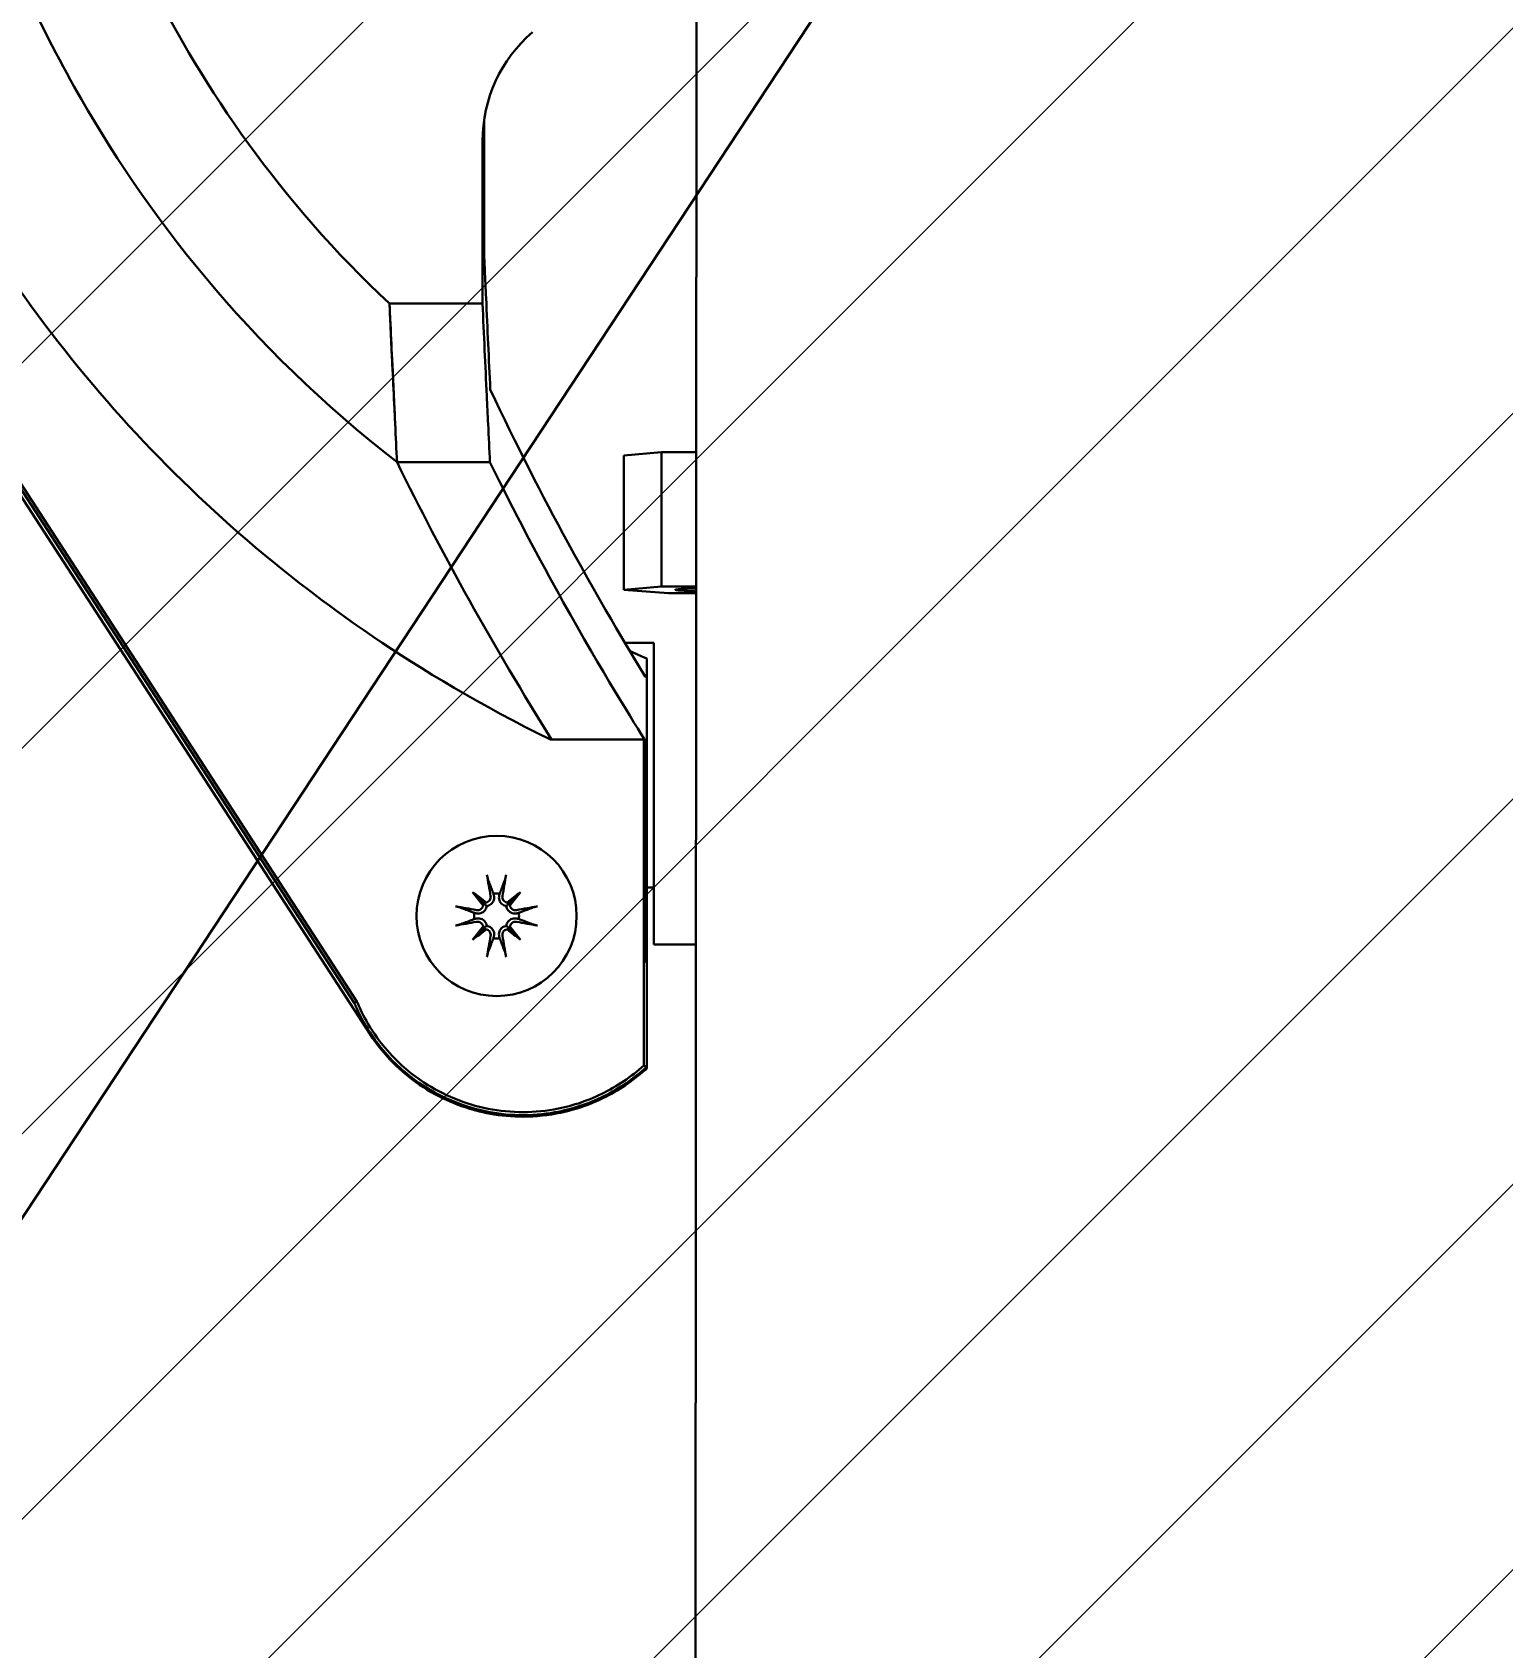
# Model space of a CAD drawing. Header units: millimetres. Extents: x 14 to 2348, y 26 to 1654.
# Drawn here: x 500.21 to 536.19, y 927.74 to 967.26 of the extents above; entities that cross this region are included whole.
import ezdxf

# ---------------------------------------------------------------- set-up
doc = ezdxf.new("R2010")
doc.units = ezdxf.units.MM
doc.header["$LTSCALE"] = 4
for name, color, linetype, lineweight in [('可見邊線(ISO)', 7, 'Continuous', 30), ('標註(ISO)', 7, 'Continuous', 9), ('草圖幾何圖形(ISO)', 7, 'Continuous', 30)]:
    doc.layers.add(name, color=color, linetype=linetype, lineweight=lineweight)
doc.layers.add('填充線', color=7, linetype='Continuous', lineweight=9, true_color=0x1e1e47)
doc.styles.add('temp', font='')
doc.styles.get('temp').set_extended_font_data('PMingLiU')
doc.dimstyles.new('工研院N500', dxfattribs={"dimscale": 4, "dimtxt": 3, "dimasz": 2.5, "dimexe": 1, "dimexo": 1, "dimgap": 0.762, "dimtad": 1, "dimdec": 3, "dimrnd": 1e-08, "dimdsep": 46, "dimtxsty": 'temp', "dimcen": 0.09, "dimdle": 10, "dimclrd": 1, "dimclre": 1, "dimclrt": 7, "dimazin": 2, "dimtfac": 0.666667, "dimtdec": 3, "dimtmove": 0, "dimatfit": 3, "dimfxl": 1, "dimtolj": 1, "dimlwd": 15, "dimlwe": 15, "dimarcsym": 0})

# ---------------------------------------------------------------- blocks, each defined once
blk = doc.blocks.new('*D74')
at = {"layer": 'Defpoints', "color": 0, "linetype": 'Continuous', "transparency": 16777216}
for p in [(292.631, 1090.8), (528.152, 981.463), (528.152, 841.162), (421.12, 751.351)]:
    blk.add_point(p, dxfattribs=at)
at = {"layer": '標註(ISO)', "color": 1, "linetype": 'Continuous', "lineweight": 15, "transparency": 16777216}
for p, q in [((528.152, 985.463), (528.152, 1188.366)), ((418.056, 748.78), (262.178, 617.983))]:
    blk.add_line(p, q, dxfattribs=at)
blk.add_arc((528.152, 841.162), 343.204, 91.6695, 218.3305, dxfattribs=at)
at = {"layer": '標註(ISO)', "color": 1, "linetype": 'Continuous', "transparency": 16777216}
for points in [[(518.129, 1185.887), (518.177, 1182.554), (528.152, 1184.366)], [(260.219, 629.36), (257.635, 627.255), (265.242, 620.554)]]:
    blk.add_solid(points, dxfattribs=at)
at = {"layer": '標註(ISO)', "color": 7, "linetype": 'Continuous', "lineweight": 18, "transparency": 16777216, "insert": (196.505, 980.858), "char_height": 12, "attachment_point": 1, "rotation": 65, "style": 'temp'}
blk.add_mtext('\\A1;130°', dxfattribs=at)
blk = doc.blocks.new('*D75')
at = {"layer": 'Defpoints', "color": 0, "linetype": 'Continuous', "transparency": 16777216}
for p in [(528.152, 981.463), (870.28, 861.448), (528.152, 841.521), (635.613, 751.351)]:
    blk.add_point(p, dxfattribs=at)
at = {"layer": '標註(ISO)', "color": 1, "linetype": 'Continuous', "lineweight": 15, "transparency": 16777216}
for p, q in [((528.152, 985.463), (528.152, 1188.229)), ((638.677, 748.78), (793.746, 618.662))]:
    blk.add_line(p, q, dxfattribs=at)
blk.add_arc((528.152, 841.521), 342.708, 321.67191, 88.32809, dxfattribs=at)
at = {"layer": '標註(ISO)', "color": 1, "linetype": 'Continuous', "transparency": 16777216}
for points in [[(538.127, 1182.417), (538.175, 1185.75), (528.152, 1184.229)], [(798.289, 627.934), (795.705, 630.039), (790.682, 621.233)]]:
    blk.add_solid(points, dxfattribs=at)
at = {"layer": '標註(ISO)', "color": 7, "linetype": 'Continuous', "lineweight": 18, "transparency": 16777216, "insert": (847.895, 1005.573), "char_height": 12, "attachment_point": 1, "rotation": 295, "style": 'temp'}
blk.add_mtext('\\A1;130°', dxfattribs=at)
blk = doc.blocks.new('*D76')
at = {"layer": 'Defpoints', "color": 0, "linetype": 'Continuous', "transparency": 16777216}
for p in [(384.256, 1106.692), (528.152, 983.117), (528.152, 981.017), (526.996, 979.264)]:
    blk.add_point(p, dxfattribs=at)
at = {"layer": '標註(ISO)', "color": 1, "linetype": 'Continuous', "lineweight": 15, "transparency": 16777216}
blk.add_line((524.794, 975.924), (420.78, 818.179), dxfattribs=at)
blk.add_arc((528.152, 981.017), 191.051, 92.99933, 233.60067, dxfattribs=at)
at = {"layer": '標註(ISO)', "color": 1, "linetype": 'Continuous', "transparency": 16777216}
for points in [[(518.112, 1173.472), (518.199, 1170.14), (528.152, 1172.067)], [(415.734, 828.607), (413.827, 825.873), (422.982, 821.519)]]:
    blk.add_solid(points, dxfattribs=at)
at = {"layer": '標註(ISO)', "color": 7, "linetype": 'Continuous', "lineweight": 18, "transparency": 16777216, "insert": (323.589, 1021.666), "char_height": 12, "attachment_point": 1, "rotation": 73.3, "style": 'temp'}
blk.add_mtext('\\A1;146.6°', dxfattribs=at)
blk = doc.blocks.new('*D77')
at = {"layer": 'Defpoints', "color": 0, "linetype": 'Continuous', "transparency": 16777216}
for p in [(528.152, 983.766), (528.152, 981.666), (529.308, 979.913), (717.221, 955.991)]:
    blk.add_point(p, dxfattribs=at)
at = {"layer": '標註(ISO)', "color": 1, "linetype": 'Continuous', "lineweight": 15, "transparency": 16777216}
blk.add_line((531.51, 976.574), (635.388, 819.035), dxfattribs=at)
blk.add_arc((528.152, 981.666), 190.804, 306.4032, 86.9968, dxfattribs=at)
at = {"layer": '標註(ISO)', "color": 1, "linetype": 'Continuous', "transparency": 16777216}
for points in [[(538.105, 1170.543), (538.192, 1173.875), (528.152, 1172.471)], [(642.341, 826.729), (640.434, 829.463), (633.186, 822.374)]]:
    blk.add_solid(points, dxfattribs=at)
at = {"layer": '標註(ISO)', "color": 7, "linetype": 'Continuous', "lineweight": 18, "transparency": 16777216, "insert": (721.072, 1060.268), "char_height": 12, "attachment_point": 1, "rotation": 286.7, "style": 'temp'}
blk.add_mtext('\\A1;146.6°', dxfattribs=at)

msp = doc.modelspace()

# ---------------------------------------------------------------- hatches: boundary and pattern name
at = {"layer": '填充線'}
h = msp.add_hatch(dxfattribs=at)
h.set_pattern_fill('ANSI31', color=256, scale=53.34, style=0)
h.set_pattern_definition([(45, (-13.047, 389.5956), (-4.714634, 4.714634), [])])
edge = h.paths.add_edge_path()
edge.add_arc((421.12008, 751.35132), 140, 73.4166874, 220)
edge.add_arc((528.3663, 841.34159), 280, -40, 220, ccw=False)
edge.add_arc((635.61252, 751.35132), 140, 320, 466.5833126)
edge.add_arc((528.3663, 841.34159), 80.5, 33.2916563, 146.7083437)

# ---------------------------------------------------------------- linework, layer by layer
at = {"layer": '可見邊線(ISO)'}
for p, q in [((516.4663, 985.10498), (516.34211, 772.06982)), ((511.25964, 961.90212), (511.25964, 965.10887)), ((511.22298, 960.62789), (511.22298, 964.60362)), ((496.82393, 960.68698), (508.46571, 942.75809)), ((508.94798, 960.62789), (508.94798, 960.62303)), ((508.94798, 960.62789), (511.22298, 960.62789)), ((508.08464, 943.51715), (498.16851, 958.78836)), ((498.22878, 958.83017), (508.14984, 943.55138)), ((514.67882, 956.90339), (515.60562, 956.98798)), ((514.67882, 953.61704), (514.67882, 956.90339)), ((515.60562, 956.98798), (516.44991, 956.98985)), ((515.60562, 953.70163), (515.60562, 956.98798)), ((509.13128, 956.7423), (511.40628, 956.7423)), ((515.60562, 953.70163), (514.67882, 953.61704)), ((516.44799, 953.7035), (515.60562, 953.70163)), ((514.67882, 953.61704), (515.77049, 953.53694)), ((515.77049, 953.53694), (516.4479, 953.53844)), ((514.70764, 952.3246), (515.4163, 952.3246)), ((515.4163, 952.3246), (515.4163, 952.29474)), ((515.4163, 952.29474), (515.4163, 952.22481)), ((515.4163, 952.22481), (515.4163, 946.41159)), ((515.2413, 941.91257), (515.2413, 951.93794)), ((515.24128, 951.48051), (515.24128, 949.87318)), ((515.16796, 949.95564), (512.88487, 949.95564)), ((515.16796, 941.98245), (515.16796, 949.95564)), ((515.20425, 949.9319), (515.18276, 949.9319)), ((515.20425, 949.9319), (515.20425, 949.89745)), ((515.20425, 949.9319), (515.24091, 949.87318)), ((515.20425, 949.89745), (515.20425, 944.5238)), ((515.24091, 949.87318), (515.24091, 944.69174)), ((510.98186, 946.22603), (511.26025, 945.94764)), ((512.15074, 946.22603), (511.87235, 945.94764)), ((515.2413, 946.34159), (515.4163, 946.34159)), ((515.4163, 944.94159), (515.4163, 946.41159)), ((510.98186, 945.05715), (511.26025, 945.33554)), ((512.15074, 945.05715), (511.87235, 945.33554)), ((515.24091, 944.69174), (515.20425, 944.69513)), ((515.4163, 944.94159), (516.44289, 944.94159)), ((515.24128, 941.9501), (515.24128, 944.5194)), ((508.14984, 943.55138), (508.08464, 943.51715))]:
    msp.add_line(p, q, dxfattribs=at)
msp.add_circle((511.5663, 945.64159), 1.96, dxfattribs=at)
for centre, radius, start, end in [((514.72298, 964.60362), 3.5, 130.613609, 180.000037), ((528.36663, 981.34208), 32.20059, 235.467536, 235.46814), ((528.3663, 981.34159), 32.2, 245.132097, 245.945295), ((511.5663, 945.64159), 0.55006, 82.104465, 97.895535), ((511.5663, 945.64159), 0.55006, 172.104465, 187.895535), ((511.5663, 945.64159), 0.55006, 352.104465, 7.895535), ((511.5663, 945.64159), 0.55006, 262.104465, 277.895535)]:
    msp.add_arc(centre, radius, start, end, dxfattribs=at)
for centre, major_axis, ratio, start_param, end_param in [((584.64427, 945.71181), (77.49171, -44.56821), 0.51655788, 3.79540775, 3.90969506), ((516.6973, 953.62153), (-0.7546, 0), 0.04710645, 5.04913289, 7.5171828), ((523.5173, 950.21308), (14.36496, -20.5614), 0.28350345, 4.52913612, 4.5319122), ((511.81418, 945.68979), (0.66635, -3.42662), 0.08715574, 4.41332035, 4.56725609), ((511.31842, 945.68979), (0.66635, 3.42662), 0.08715574, 4.85752187, 5.01145761), ((511.95675, 945.96559), (-2.21069, 2.6641), 0.17364818, 1.33077346, 1.45285674), ((511.2423, 945.25114), (2.6641, -2.21069), 0.17364818, 1.68873592, 1.81081919), ((511.89029, 945.25114), (2.6641, 2.21069), 0.17364818, 1.33077346, 1.45285674), ((511.17585, 945.96559), (-2.21069, -2.6641), 0.17364818, 1.68873592, 1.81081919), ((511.51809, 945.39371), (-3.42662, 0.66635), 0.08715574, 4.85752187, 5.01145761), ((511.15063, 945.9546), (-0.09079, -0.07534), 0.86822375, 1.8313258, 2.31493563), ((511.25328, 946.05725), (-0.07534, -0.09079), 0.86822375, 0.82665702, 1.31026685), ((511.87931, 946.05725), (-0.07534, 0.09079), 0.86822375, 1.8313258, 2.31493563), ((511.98196, 945.9546), (-0.09079, 0.07534), 0.86822375, 0.82665702, 1.31026685), ((511.6145, 945.39371), (-3.42662, -0.66635), 0.08715574, 4.41332035, 4.56725609), ((511.51809, 945.88947), (3.42662, 0.66635), 0.08715574, 4.41332035, 4.56725609), ((511.95675, 945.31759), (2.21069, 2.6641), 0.17364818, 1.68873592, 1.81081919), ((511.15063, 945.32858), (0.09079, -0.07534), 0.86822375, 0.82665702, 1.31026685), ((511.98196, 945.32858), (0.09079, 0.07534), 0.86822375, 1.8313258, 2.31493563), ((511.17585, 945.31759), (2.21069, -2.6641), 0.17364818, 1.33077346, 1.45285674), ((511.6145, 945.88947), (3.42662, -0.66635), 0.08715574, 4.85752187, 5.01145761), ((511.2423, 946.03204), (-2.6641, -2.21069), 0.17364818, 1.33077346, 1.45285674), ((511.25328, 945.22592), (0.07534, -0.09079), 0.86822375, 1.8313258, 2.31493563), ((511.81418, 945.59339), (-0.66635, -3.42662), 0.08715574, 4.85752187, 5.01145761), ((511.31842, 945.59339), (-0.66635, 3.42662), 0.08715574, 4.41332035, 4.56725609), ((511.87931, 945.22592), (0.07534, 0.09079), 0.86822375, 0.82665702, 1.31026685), ((511.89029, 946.03204), (-2.6641, 2.21069), 0.17364818, 1.68873592, 1.81081919)]:
    msp.add_ellipse(centre, major_axis=major_axis, ratio=ratio, start_param=start_param, end_param=end_param, dxfattribs=at)
for points, knots in [([(500.20664, 977.78486), (500.42036, 976.16195), (500.76974, 974.57138), (501.75055, 971.43785), (502.37219, 969.91184), (504.39615, 965.9175), (506.2463, 963.14077), (508.94798, 960.62303)], [-3.4197044, -3.4197044, -3.4197044, -3.4197044, -2.49538572, -2.49538572, -1.58270894, -1.58270894, -0.000001, -0.000001, -0.000001, -0.000001]), ([(497.38754, 977.4137), (497.6553, 975.39981), (498.11885, 973.41206), (499.41076, 969.55935), (500.23832, 967.69455), (502.97096, 962.84242), (505.46464, 959.58425), (509.13128, 956.7423)], [-4.27130356, -4.27130356, -4.27130356, -4.27130356, -3.12865502, -3.12865502, -1.9881717, -1.9881717, -0.00000098, -0.00000098, -0.00000098, -0.00000098]), ([(512.88487, 949.95564), (509.48905, 951.62245), (507.09774, 953.45312), (503.47784, 956.51212), (501.5381, 958.63082), (498.20256, 963.34951), (496.83068, 965.90495), (494.72993, 971.26089), (493.99888, 974.06654), (493.62341, 976.91805)], [-4.518536, -4.518536, -4.518536, -4.518536, -3.7091328, -3.7091328, -2.46553696, -2.46553696, -1.23262817, -1.23262817, -0.000001, -0.000001, -0.000001, -0.000001]), ([(511.41398, 958.52258), (511.39646, 958.89175), (511.37898, 959.26403), (511.36156, 959.64001), (511.34445, 960.00911), (511.3274, 960.38179), (511.31041, 960.75859), (511.3001, 960.98745), (511.2898, 961.21776), (511.27953, 961.44981), (511.27289, 961.59986), (511.26626, 961.75064), (511.25964, 961.90212)], [0, 0, 0, 0, 0.33743513, 0.33743513, 0.33743513, 0.66869135, 0.66869135, 0.66869135, 0.86989389, 0.86989389, 0.86989389, 1, 1, 1, 1]), ([(508.94798, 960.62789), (508.9935, 959.61954), (509.05463, 958.31688), (509.11616, 957.05098), (509.13128, 956.7423)], [0, 0, 0, 0, 0.75414315, 1, 1, 1, 1]), ([(509.13128, 956.7423), (509.10106, 957.35922), (509.06978, 958.00728), (509.00872, 959.29759), (508.97814, 959.95644), (508.94798, 960.62303)], [0.00000094, 0.00000094, 0.00000094, 0.00000094, 0.56097221, 0.56097221, 1.12017856, 1.12017856, 1.12017856, 1.12017856]), ([(511.22298, 960.62789), (511.24032, 960.24387), (511.25772, 959.86405), (511.27517, 959.48792), (511.29263, 959.11179), (511.31014, 958.73933), (511.32769, 958.37006), (511.33875, 958.13736), (511.34983, 957.90596), (511.36093, 957.67566), (511.37602, 957.36254), (511.39114, 957.05143), (511.40628, 956.7423)], [0, 0, 0, 0, 0.2867828, 0.2867828, 0.2867828, 0.57356343, 0.57356343, 0.57356343, 0.7542871, 0.7542871, 0.7542871, 1, 1, 1, 1]), ([(515.20462, 951.49933), (514.95746, 951.90431), (514.19726, 953.14992), (512.68468, 955.92565), (512.04057, 957.18148), (511.41398, 958.52258)], [-24.89313956, -24.89313956, -24.89313956, -24.89313956, -10.27471719, -10.27471719, 0, 0, 0, 0]), ([(511.40628, 956.7423), (512.00056, 955.52975), (512.60603, 954.38535), (514.14369, 951.63113), (514.94022, 950.35537), (515.24128, 949.87318)], [-8.04149239, -8.04149239, -8.04149239, -8.04149239, -4.93333315, -4.93333315, -0.000001, -0.000001, -0.000001, -0.000001]), ([(515.24128, 951.48051), (515.23517, 951.48364), (515.22906, 951.48678), (515.21684, 951.49305), (515.21073, 951.49619), (515.20462, 951.49933)], [-0.200096497, -0.200096497, -0.200096497, -0.200096497, -0.100044312, -0.100044312, -0.000001001, -0.000001001, -0.000001001, -0.000001001]), ([(511.3589, 946.53074), (511.35722, 946.53511), (511.35514, 946.54158), (511.35085, 946.55651), (511.34787, 946.56816), (511.34283, 946.58986), (511.33988, 946.60373), (511.33584, 946.62451), (511.33399, 946.63472), (511.33246, 946.64388)], [0.0475683219, 0.0475683219, 0.0475683219, 0.0475683219, 0.0518037472, 0.0518037472, 0.0569688414, 0.0569688414, 0.0621348202, 0.0621348202, 0.0660399938, 0.0660399938, 0.0660399938, 0.0660399938]), ([(511.80014, 946.64388), (511.79861, 946.63472), (511.79676, 946.62451), (511.79272, 946.60373), (511.78977, 946.58986), (511.78472, 946.56816), (511.78174, 946.55651), (511.77746, 946.54158), (511.77538, 946.53511), (511.7737, 946.53074)], [0.0168342393, 0.0168342393, 0.0168342393, 0.0168342393, 0.0207394129, 0.0207394129, 0.0259053918, 0.0259053918, 0.0310704859, 0.0310704859, 0.0353059113, 0.0353059113, 0.0353059113, 0.0353059113]), ([(511.50123, 946.14325), (511.50316, 946.13532), (511.50461, 946.12737), (511.50812, 946.09973), (511.50795, 946.0779), (511.5007, 946.03497), (511.49363, 946.01386), (511.47612, 945.97936), (511.46508, 945.96286), (511.43797, 945.93338), (511.42188, 945.9204), (511.3889, 945.90067), (511.36986, 945.89263), (511.34201, 945.88549), (511.33348, 945.88388), (511.32508, 945.88281)], [0.1207276167, 0.1207276167, 0.1207276167, 0.1207276167, 0.1245879817, 0.1245879817, 0.1342557864, 0.1342557864, 0.1439235912, 0.1439235912, 0.152159121, 0.152159121, 0.1603946507, 0.1603946507, 0.1686301804, 0.1686301804, 0.1722209962, 0.1722209962, 0.1722209962, 0.1722209962]), ([(511.80752, 945.88281), (511.79911, 945.88388), (511.79059, 945.88549), (511.76274, 945.89263), (511.74369, 945.90067), (511.71071, 945.9204), (511.69463, 945.93338), (511.66752, 945.96286), (511.65648, 945.97936), (511.63897, 946.01386), (511.63189, 946.03497), (511.62464, 946.0779), (511.62448, 946.09973), (511.62698, 946.11948), (511.62799, 946.12737), (511.62944, 946.13532), (511.63137, 946.14325)], [-0.0476330145, -0.0476330145, -0.0476330145, -0.0476330145, -0.0440421987, -0.0440421987, -0.035806669, -0.035806669, -0.0275711393, -0.0275711393, -0.0193356095, -0.0193356095, -0.0096678048, -0.0096678048, 0, 0, 0, 0.003860365, 0.003860365, 0.003860365, 0.003860365]), ([(510.56401, 945.87543), (510.57317, 945.8739), (510.58338, 945.87205), (510.60415, 945.86801), (510.61803, 945.86506), (510.63973, 945.86002), (510.65138, 945.85703), (510.66631, 945.85275), (510.67278, 945.85067), (510.67715, 945.84899)], [0.0168342393, 0.0168342393, 0.0168342393, 0.0168342393, 0.0207394129, 0.0207394129, 0.0259053918, 0.0259053918, 0.0310704859, 0.0310704859, 0.0353059113, 0.0353059113, 0.0353059113, 0.0353059113]), ([(511.32508, 945.88281), (511.32401, 945.87441), (511.3224, 945.86588), (511.31525, 945.83803), (511.30722, 945.81899), (511.28749, 945.786), (511.27451, 945.76992), (511.24503, 945.74281), (511.22852, 945.73177), (511.19403, 945.71426), (511.17292, 945.70719), (511.12999, 945.69993), (511.10816, 945.69977), (511.0884, 945.70228), (511.08051, 945.70328), (511.07256, 945.70473), (511.06464, 945.70666)], [-0.0476330145, -0.0476330145, -0.0476330145, -0.0476330145, -0.0440421987, -0.0440421987, -0.035806669, -0.035806669, -0.0275711393, -0.0275711393, -0.0193356095, -0.0193356095, -0.0096678048, -0.0096678048, 0, 0, 0, 0.003860365, 0.003860365, 0.003860365, 0.003860365]), ([(511.23722, 945.89785), (511.23559, 945.88718), (511.23262, 945.87645), (511.22155, 945.84994), (511.21135, 945.83501), (511.18781, 945.81132), (511.17288, 945.801), (511.14022, 945.78717), (511.12248, 945.78367), (511.09742, 945.78332), (511.08869, 945.78401), (511.07999, 945.78559)], [0.0172141153, 0.0172141153, 0.0172141153, 0.0172141153, 0.0216673994, 0.0216673994, 0.0288082122, 0.0288082122, 0.0359902002, 0.0359902002, 0.0431721882, 0.0431721882, 0.046823968, 0.046823968, 0.046823968, 0.046823968]), ([(511.26025, 945.94764), (511.26471, 945.94318), (511.26878, 945.93911), (511.29249, 945.9154), (511.30873, 945.89915), (511.32472, 945.88317), (511.3249, 945.88299), (511.32508, 945.88281)], [-2.828207794, -2.828207794, -2.828207794, -2.828207794, -2.812267488, -2.812267488, -2.724384129, -2.724384129, -2.723378434, -2.723378434, -2.723378434, -2.723378434]), ([(511.4223, 946.1279), (511.42528, 946.11144), (511.42522, 946.09324), (511.41778, 946.05832), (511.4104, 946.04161), (511.39147, 946.01398), (511.37872, 946.00116), (511.34918, 945.98166), (511.33238, 945.97498), (511.31407, 945.97133), (511.31207, 945.97098), (511.31004, 945.97067)], [0, 0, 0, 0, 0.0072458737, 0.0072458737, 0.0144917474, 0.0144917474, 0.0216328704, 0.0216328704, 0.0287739933, 0.0287739933, 0.0296410879, 0.0296410879, 0.0296410879, 0.0296410879]), ([(511.82255, 945.97067), (511.81189, 945.97229), (511.80116, 945.97527), (511.77465, 945.98633), (511.75972, 945.99654), (511.73603, 946.02008), (511.72571, 946.03501), (511.71188, 946.06767), (511.70838, 946.08541), (511.70803, 946.11046), (511.70872, 946.1192), (511.7103, 946.1279)], [0.0172141153, 0.0172141153, 0.0172141153, 0.0172141153, 0.0216673994, 0.0216673994, 0.0288082122, 0.0288082122, 0.0359902002, 0.0359902002, 0.0431721882, 0.0431721882, 0.046823968, 0.046823968, 0.046823968, 0.046823968]), ([(511.87235, 945.94764), (511.86789, 945.94318), (511.86382, 945.93911), (511.84011, 945.9154), (511.82386, 945.89915), (511.80788, 945.88317), (511.8077, 945.88299), (511.80752, 945.88281)], [-2.828207794, -2.828207794, -2.828207794, -2.828207794, -2.812267488, -2.812267488, -2.724384129, -2.724384129, -2.723378434, -2.723378434, -2.723378434, -2.723378434]), ([(512.06796, 945.70666), (512.06003, 945.70473), (512.05208, 945.70328), (512.02443, 945.69977), (512.00261, 945.69993), (511.95968, 945.70719), (511.93857, 945.71426), (511.90407, 945.73177), (511.88757, 945.74281), (511.85809, 945.76992), (511.84511, 945.786), (511.82538, 945.81899), (511.81734, 945.83803), (511.8102, 945.86588), (511.80859, 945.87441), (511.80752, 945.88281)], [0.1207276167, 0.1207276167, 0.1207276167, 0.1207276167, 0.1245879817, 0.1245879817, 0.1342557864, 0.1342557864, 0.1439235912, 0.1439235912, 0.152159121, 0.152159121, 0.1603946507, 0.1603946507, 0.1686301804, 0.1686301804, 0.1722209962, 0.1722209962, 0.1722209962, 0.1722209962]), ([(512.05261, 945.78559), (512.03614, 945.7826), (512.01795, 945.78267), (511.98303, 945.79011), (511.96632, 945.79748), (511.93868, 945.81642), (511.92587, 945.82917), (511.90637, 945.85871), (511.89968, 945.87551), (511.89604, 945.89381), (511.89569, 945.89582), (511.89538, 945.89785)], [0, 0, 0, 0, 0.0072458737, 0.0072458737, 0.0144917474, 0.0144917474, 0.0216328704, 0.0216328704, 0.0287739933, 0.0287739933, 0.0296410879, 0.0296410879, 0.0296410879, 0.0296410879]), ([(512.45545, 945.84899), (512.45982, 945.85067), (512.46629, 945.85275), (512.48122, 945.85703), (512.49287, 945.86002), (512.51457, 945.86506), (512.52844, 945.86801), (512.54922, 945.87205), (512.55943, 945.8739), (512.56859, 945.87543)], [0.0475683219, 0.0475683219, 0.0475683219, 0.0475683219, 0.0518037472, 0.0518037472, 0.0569688414, 0.0569688414, 0.0621348202, 0.0621348202, 0.0660399938, 0.0660399938, 0.0660399938, 0.0660399938]), ([(510.67715, 945.43419), (510.67278, 945.43251), (510.66631, 945.43043), (510.65138, 945.42614), (510.63973, 945.42316), (510.61803, 945.41812), (510.60415, 945.41517), (510.58338, 945.41113), (510.57317, 945.40928), (510.56401, 945.40775)], [0.0475683219, 0.0475683219, 0.0475683219, 0.0475683219, 0.0518037472, 0.0518037472, 0.0569688414, 0.0569688414, 0.0621348202, 0.0621348202, 0.0660399938, 0.0660399938, 0.0660399938, 0.0660399938]), ([(511.06464, 945.57652), (511.07256, 945.57845), (511.08051, 945.5799), (511.10816, 945.58341), (511.12999, 945.58325), (511.17292, 945.57599), (511.19403, 945.56892), (511.22852, 945.55141), (511.24503, 945.54037), (511.27451, 945.51326), (511.28749, 945.49717), (511.30722, 945.46419), (511.31525, 945.44515), (511.3224, 945.4173), (511.32401, 945.40877), (511.32508, 945.40037)], [0.1207276167, 0.1207276167, 0.1207276167, 0.1207276167, 0.1245879817, 0.1245879817, 0.1342557864, 0.1342557864, 0.1439235912, 0.1439235912, 0.152159121, 0.152159121, 0.1603946507, 0.1603946507, 0.1686301804, 0.1686301804, 0.1722209962, 0.1722209962, 0.1722209962, 0.1722209962]), ([(511.07999, 945.49759), (511.09645, 945.50058), (511.11465, 945.50051), (511.14956, 945.49307), (511.16628, 945.4857), (511.19391, 945.46676), (511.20673, 945.45401), (511.22623, 945.42447), (511.23291, 945.40767), (511.23656, 945.38937), (511.23691, 945.38736), (511.23722, 945.38533)], [0, 0, 0, 0, 0.0072458737, 0.0072458737, 0.0144917474, 0.0144917474, 0.0216328704, 0.0216328704, 0.0287739933, 0.0287739933, 0.0296410879, 0.0296410879, 0.0296410879, 0.0296410879]), ([(511.26025, 945.33554), (511.26471, 945.34), (511.26878, 945.34407), (511.29249, 945.36778), (511.30873, 945.38402), (511.32472, 945.40001), (511.3249, 945.40019), (511.32508, 945.40037)], [-2.828207794, -2.828207794, -2.828207794, -2.828207794, -2.812267488, -2.812267488, -2.724384129, -2.724384129, -2.723378434, -2.723378434, -2.723378434, -2.723378434]), ([(511.32508, 945.40037), (511.33348, 945.3993), (511.34201, 945.39769), (511.36986, 945.39054), (511.3889, 945.38251), (511.42188, 945.36278), (511.43797, 945.3498), (511.46508, 945.32032), (511.47612, 945.30382), (511.49363, 945.26932), (511.5007, 945.24821), (511.50795, 945.20528), (511.50812, 945.18345), (511.50561, 945.16369), (511.50461, 945.1558), (511.50316, 945.14786), (511.50123, 945.13993)], [-0.0476330145, -0.0476330145, -0.0476330145, -0.0476330145, -0.0440421987, -0.0440421987, -0.035806669, -0.035806669, -0.0275711393, -0.0275711393, -0.0193356095, -0.0193356095, -0.0096678048, -0.0096678048, 0, 0, 0, 0.003860365, 0.003860365, 0.003860365, 0.003860365]), ([(511.63137, 945.13993), (511.62944, 945.14786), (511.62799, 945.1558), (511.62448, 945.18345), (511.62464, 945.20528), (511.63189, 945.24821), (511.63897, 945.26932), (511.65648, 945.30382), (511.66752, 945.32032), (511.69463, 945.3498), (511.71071, 945.36278), (511.74369, 945.38251), (511.76274, 945.39054), (511.79059, 945.39769), (511.79911, 945.3993), (511.80752, 945.40037)], [0.1207276167, 0.1207276167, 0.1207276167, 0.1207276167, 0.1245879817, 0.1245879817, 0.1342557864, 0.1342557864, 0.1439235912, 0.1439235912, 0.152159121, 0.152159121, 0.1603946507, 0.1603946507, 0.1686301804, 0.1686301804, 0.1722209962, 0.1722209962, 0.1722209962, 0.1722209962]), ([(511.80752, 945.40037), (511.80859, 945.40877), (511.8102, 945.4173), (511.81734, 945.44515), (511.82538, 945.46419), (511.84511, 945.49717), (511.85809, 945.51326), (511.88757, 945.54037), (511.90407, 945.55141), (511.93857, 945.56892), (511.95968, 945.57599), (512.00261, 945.58325), (512.02443, 945.58341), (512.04419, 945.5809), (512.05208, 945.5799), (512.06003, 945.57845), (512.06796, 945.57652)], [-0.0476330145, -0.0476330145, -0.0476330145, -0.0476330145, -0.0440421987, -0.0440421987, -0.035806669, -0.035806669, -0.0275711393, -0.0275711393, -0.0193356095, -0.0193356095, -0.0096678048, -0.0096678048, 0, 0, 0, 0.003860365, 0.003860365, 0.003860365, 0.003860365]), ([(511.87235, 945.33554), (511.86789, 945.34), (511.86382, 945.34407), (511.84011, 945.36778), (511.82386, 945.38402), (511.80788, 945.40001), (511.8077, 945.40019), (511.80752, 945.40037)], [-2.828207794, -2.828207794, -2.828207794, -2.828207794, -2.812267488, -2.812267488, -2.724384129, -2.724384129, -2.723378434, -2.723378434, -2.723378434, -2.723378434]), ([(511.89538, 945.38533), (511.897, 945.396), (511.89998, 945.40672), (511.91104, 945.43324), (511.92125, 945.44817), (511.94479, 945.47186), (511.95971, 945.48218), (511.99238, 945.49601), (512.01011, 945.49951), (512.03517, 945.49986), (512.04391, 945.49917), (512.05261, 945.49759)], [0.0172141153, 0.0172141153, 0.0172141153, 0.0172141153, 0.0216673994, 0.0216673994, 0.0288082122, 0.0288082122, 0.0359902002, 0.0359902002, 0.0431721882, 0.0431721882, 0.046823968, 0.046823968, 0.046823968, 0.046823968]), ([(512.56859, 945.40775), (512.55943, 945.40928), (512.54922, 945.41113), (512.52844, 945.41517), (512.51457, 945.41812), (512.49287, 945.42316), (512.48122, 945.42614), (512.46629, 945.43043), (512.45982, 945.43251), (512.45545, 945.43419)], [0.0168342393, 0.0168342393, 0.0168342393, 0.0168342393, 0.0207394129, 0.0207394129, 0.0259053918, 0.0259053918, 0.0310704859, 0.0310704859, 0.0353059113, 0.0353059113, 0.0353059113, 0.0353059113]), ([(511.31004, 945.31251), (511.32071, 945.31089), (511.33143, 945.30791), (511.35795, 945.29685), (511.37288, 945.28664), (511.39657, 945.2631), (511.40689, 945.24817), (511.42072, 945.21551), (511.42422, 945.19777), (511.42456, 945.17272), (511.42388, 945.16398), (511.4223, 945.15528)], [0.0172141153, 0.0172141153, 0.0172141153, 0.0172141153, 0.0216673994, 0.0216673994, 0.0288082122, 0.0288082122, 0.0359902002, 0.0359902002, 0.0431721882, 0.0431721882, 0.046823968, 0.046823968, 0.046823968, 0.046823968]), ([(511.7103, 945.15528), (511.70731, 945.17174), (511.70737, 945.18994), (511.71481, 945.22486), (511.72219, 945.24157), (511.74113, 945.2692), (511.75388, 945.28202), (511.78342, 945.30152), (511.80022, 945.3082), (511.81852, 945.31185), (511.82053, 945.3122), (511.82255, 945.31251)], [0, 0, 0, 0, 0.0072458737, 0.0072458737, 0.0144917474, 0.0144917474, 0.0216328704, 0.0216328704, 0.0287739933, 0.0287739933, 0.0296410879, 0.0296410879, 0.0296410879, 0.0296410879]), ([(511.33246, 944.6393), (511.33399, 944.64846), (511.33584, 944.65867), (511.33988, 944.67944), (511.34283, 944.69332), (511.34787, 944.71502), (511.35085, 944.72667), (511.35514, 944.7416), (511.35722, 944.74807), (511.3589, 944.75244)], [0.0168342393, 0.0168342393, 0.0168342393, 0.0168342393, 0.0207394129, 0.0207394129, 0.0259053918, 0.0259053918, 0.0310704859, 0.0310704859, 0.0353059113, 0.0353059113, 0.0353059113, 0.0353059113]), ([(511.7737, 944.75244), (511.77538, 944.74807), (511.77746, 944.7416), (511.78174, 944.72667), (511.78472, 944.71502), (511.78977, 944.69332), (511.79272, 944.67944), (511.79676, 944.65867), (511.79861, 944.64846), (511.80014, 944.6393)], [0.0475683219, 0.0475683219, 0.0475683219, 0.0475683219, 0.0518037472, 0.0518037472, 0.0569688414, 0.0569688414, 0.0621348202, 0.0621348202, 0.0660399938, 0.0660399938, 0.0660399938, 0.0660399938]), ([(508.08464, 943.51715), (508.14305, 943.37764), (508.33391, 942.92177), (509.0376, 942.04836), (509.36772, 941.76884), (510.14557, 941.23268), (510.68464, 940.99794), (511.82571, 940.74661), (512.41629, 940.73505), (513.41021, 940.91243), (513.81466, 941.04558), (514.57527, 941.4212), (514.92806, 941.66257), (515.24128, 941.9501)], [-1.22072595, -1.22072595, -1.22072595, -1.22072595, -1.0194046, -1.0194046, -0.86386401, -0.86386401, -0.61499921, -0.61499921, -0.36366508, -0.36366508, -0.1822192, -0.1822192, -0.000001, -0.000001, -0.000001, -0.000001]), ([(515.16796, 941.98245), (514.86019, 941.70401), (514.51442, 941.47053), (513.77001, 941.10765), (513.37466, 940.97932), (512.39941, 940.80841), (511.81823, 940.82158), (510.69631, 941.07228), (510.16669, 941.30485), (509.40343, 941.83465), (509.08075, 942.1098), (508.39534, 942.96489), (508.2093, 943.40932), (508.14984, 943.55138)], [0.000001, 0.000001, 0.000001, 0.000001, 0.17787304, 0.17787304, 0.35502231, 0.35502231, 0.60228696, 0.60228696, 0.84715464, 0.84715464, 0.99999073, 0.99999073, 1.19696065, 1.19696065, 1.19696065, 1.19696065]), ([(508.46425, 942.75714), (508.83424, 942.19033), (509.25489, 941.82005), (510.0903, 941.21709), (510.60322, 941.00349), (511.51179, 940.76128), (512.06267, 940.68945), (513.30211, 940.82207), (513.82656, 941.0074), (514.24443, 941.22032)], [-0.744130805, -0.744130805, -0.744130805, -0.744130805, -0.607764399, -0.607764399, -0.403133141, -0.403133141, -0.200996538, -0.200996538, -0.000001, -0.000001, -0.000001, -0.000001]), ([(514.24443, 941.22032), (514.42819, 941.31395), (514.60571, 941.42034), (515.02062, 941.70974), (515.18651, 941.86221), (515.2413, 941.91257)], [-0.0538467298, -0.0538467298, -0.0538467298, -0.0538467298, -0.0318904791, -0.0318904791, -0.0000009995, -0.0000009995, -0.0000009995, -0.0000009995]), ([(515.24128, 941.9501), (515.22906, 941.95546), (515.21684, 941.96084), (515.20462, 941.96623), (515.1924, 941.97163), (515.18018, 941.97703), (515.16796, 941.98245)], [0, 0, 0, 0, 0.5, 0.5, 0.5, 1, 1, 1, 1])]:
    msp.add_open_spline(points, degree=3, knots=knots, dxfattribs=at)
for points in [[(515.24128, 949.87318), (515.24116, 949.87318), (515.24104, 949.87318), (515.24091, 949.87318)], [(515.24091, 944.69174), (515.23093, 944.6354), (515.21938, 944.57931), (515.20629, 944.52356)], [(515.24128, 944.5194), (515.22894, 944.52085), (515.21659, 944.52232), (515.20425, 944.5238)]]:
    msp.add_open_spline(points, degree=3, dxfattribs=at)
for points, weights in [([(511.3589, 946.53074), (511.44092, 946.31722), (511.49074, 946.18643)], [1.00480921713, 1.03376991465, 1]), ([(511.49074, 946.18643), (511.4962, 946.16394), (511.50123, 946.14325)], [1, 1.03935638703, 1.0783666465]), ([(511.63137, 946.14325), (511.63639, 946.16394), (511.64186, 946.18643)], [1.07836664641, 1.03935638698, 1]), ([(511.64186, 946.18643), (511.69167, 946.31722), (511.7737, 946.53074)], [1, 1.03376991465, 1.00480921713]), ([(511.02145, 945.71715), (510.89067, 945.76697), (510.67715, 945.84899)], [1, 1.03376991465, 1.00480921713]), ([(512.45545, 945.84899), (512.24193, 945.76697), (512.11114, 945.71715)], [1.00480921713, 1.03376991465, 1]), ([(510.67715, 945.43419), (510.89067, 945.51621), (511.02145, 945.56603)], [1.00480921713, 1.03376991465, 1]), ([(511.06464, 945.70666), (511.04395, 945.71168), (511.02145, 945.71715)], [1.07836664641, 1.03935638698, 1]), ([(511.02145, 945.56603), (511.04395, 945.57149), (511.06464, 945.57652)], [1, 1.03935638703, 1.0783666465]), ([(512.11114, 945.71715), (512.08865, 945.71168), (512.06796, 945.70666)], [1, 1.03935638703, 1.0783666465]), ([(512.06796, 945.57652), (512.08865, 945.57149), (512.11114, 945.56603)], [1.07836664641, 1.03935638698, 1]), ([(512.11114, 945.56603), (512.24193, 945.51621), (512.45545, 945.43419)], [1, 1.03376991465, 1.00480921713]), ([(511.49074, 945.09675), (511.44092, 944.96596), (511.3589, 944.75244)], [1, 1.03376991465, 1.00480921713]), ([(511.50123, 945.13993), (511.4962, 945.11924), (511.49074, 945.09675)], [1.07836664641, 1.03935638698, 1]), ([(511.64186, 945.09675), (511.63639, 945.11924), (511.63137, 945.13993)], [1, 1.03935638703, 1.0783666465]), ([(511.7737, 944.75244), (511.69167, 944.96596), (511.64186, 945.09675)], [1.00480921713, 1.03376991465, 1])]:
    msp.add_rational_spline(points, weights, degree=2, dxfattribs=at)
at = {"layer": '草圖幾何圖形(ISO)'}
msp.add_line((528.3663, 981.34159), (451.29899, 864.46289), dxfattribs=at)
msp.add_arc((528.3663, 841.34159), 280, 320, 220, dxfattribs=at)

# ---------------------------------------------------------------- dimensions: what is measured, and where the dimension line sits
at = {"layer": '標註(ISO)', "color": 1, "linetype": 'Continuous', "lineweight": 18, "true_color": 0xff0000}
for base, center, p1, p2, override, picture, middle in [((292.63098, 1090.79962), (528.15208, 841.16184), (528.15208, 981.46331), (421.12008, 751.35132), {"dimgap": 0.762, "dimadec": 2, "dimtol": 0, "dimlim": 0, "dimtp": 0, "dimtm": 0, "dimtdec": 3}, '*D74', (217.10333, 986.20625)), ((870.28014, 861.44803), (528.15208, 841.52134), (635.61252, 751.35132), (528.15208, 981.46331), {"dimgap": 0.762, "dimadec": 2, "dimtol": 0, "dimlim": 0, "dimtp": 0, "dimtm": 0, "dimtdec": 3}, '*D75', (838.75089, 986.35594)), ((717.22101, 955.99133), (528.15208, 981.66647), (529.30809, 979.91329), (528.15208, 983.76647), {"dimgap": 0.762, "dimse2": 1, "dimadec": 2, "dimtol": 0, "dimlim": 0, "dimtp": 0, "dimtm": 0, "dimtdec": 3}, '*D77', (710.90871, 1036.49608)), ((384.25642, 1106.69239), (528.15208, 981.01671), (528.15208, 983.11671), (526.99607, 979.26353), {"dimgap": 0.762, "dimse1": 1, "dimadec": 2, "dimtol": 0, "dimlim": 0, "dimtp": 0, "dimtm": 0, "dimtdec": 3}, '*D76', (345.15951, 1035.91712))]:
    dim = msp.add_angular_dim_3p(base=base, center=center, p1=p1, p2=p2, dimstyle='工研院N500', override=override, dxfattribs=at)
    dim.commit()
    dim.dimension.update_dxf_attribs({"geometry": picture, "text_midpoint": middle, "dimtype": 165})

doc.saveas('drawing.dxf')
